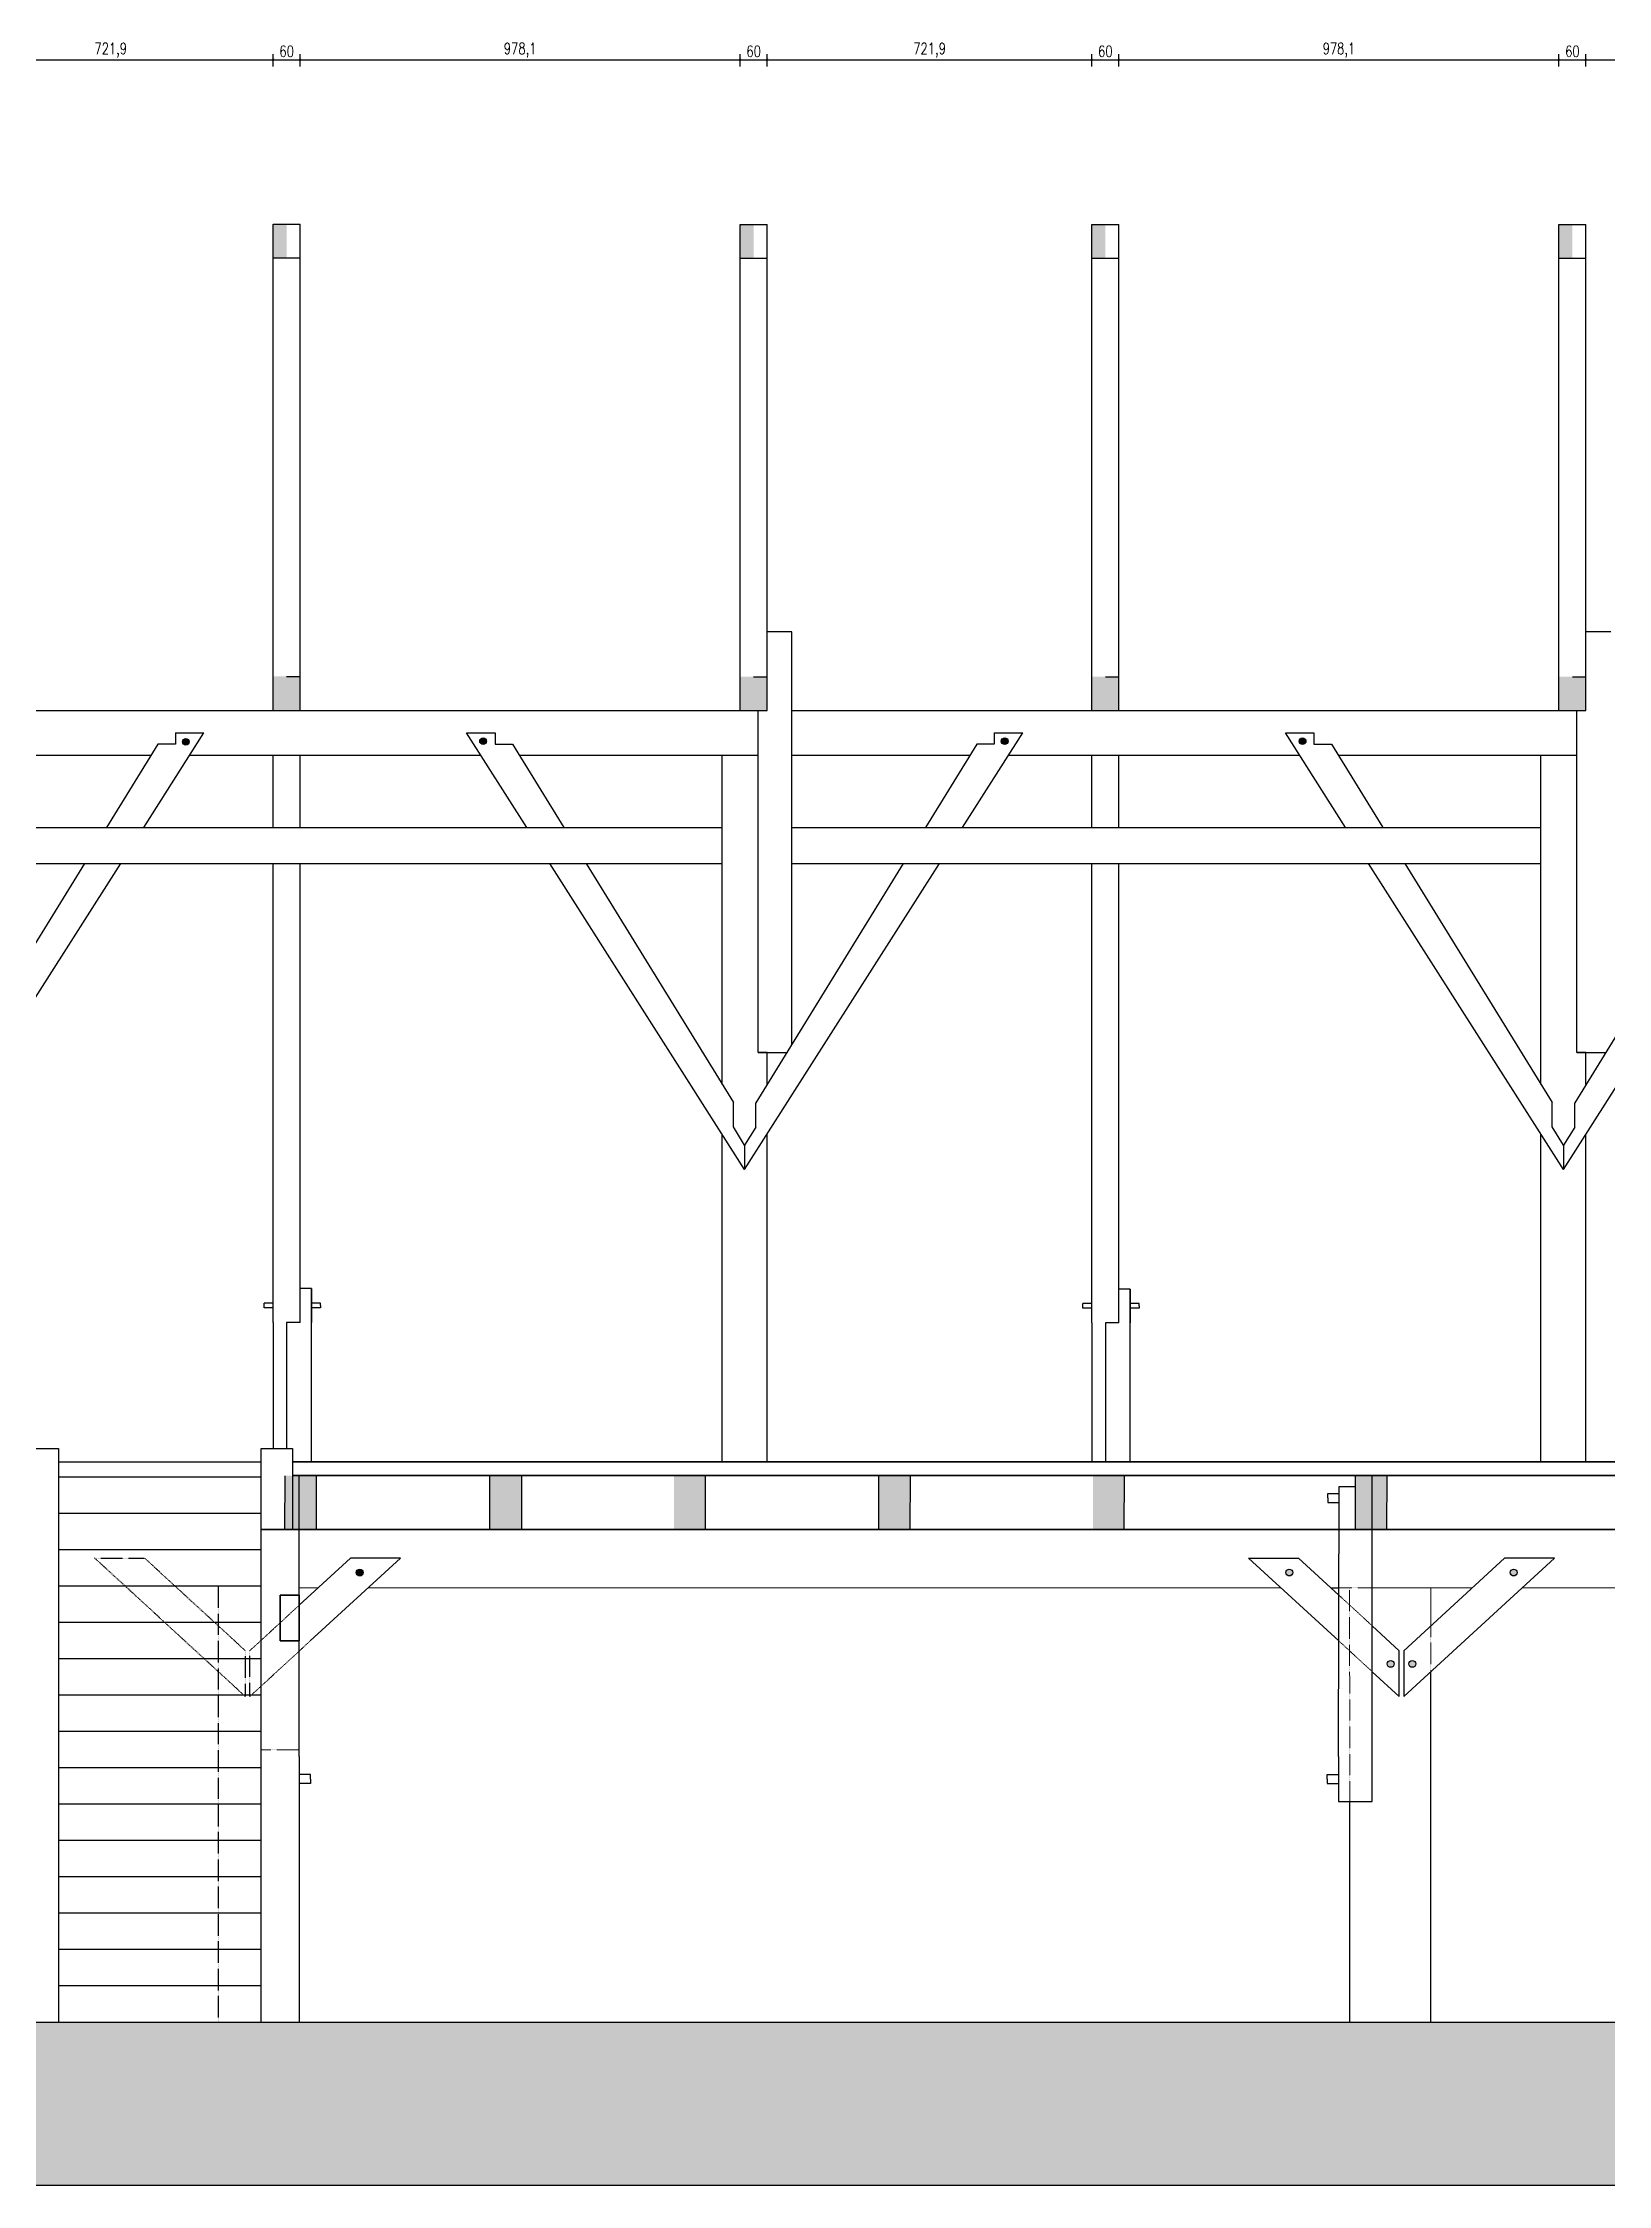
# Model space of a CAD drawing. Header units: millimetres. Extents: x -324080 to 120693, y -32448 to 53734.
# Drawn here: x -188997 to -185518, y -15434 to -10673 of the extents above; entities that cross this region are included whole.
import ezdxf

# ---------------------------------------------------------------- set-up
doc = ezdxf.new("R2010")
doc.units = ezdxf.units.MM
doc.linetypes.add('ACAD_ISO03W100', pattern=[30, 12, -18])
doc.layers.add('przekrój', color=6, linetype='Continuous', lineweight=50)
doc.layers.add('wymiary', color=253, linetype='Continuous', lineweight=5)
doc.styles.add('Opisowy', font='simplex.shx', dxfattribs={"width": 0.75, "height": 2.5})
doc.dimstyles.new('Opisowy', dxfattribs={"dimscale": 0, "dimtxt": 2.5, "dimasz": 0.5, "dimexe": 1.25, "dimexo": 0.625, "dimtad": 1, "dimdec": 1, "dimtxsty": 'Opisowy', "dimblk": 'ARCHTICK', "dimcen": 1, "dimadec": 0, "dimazin": 0, "dimtfac": 1, "dimtdec": 1, "dimtmove": 0, "dimatfit": 3, "dimfxl": 1.5, "dimfxlon": 1, "dimarcsym": 0})

# ---------------------------------------------------------------- blocks, each defined once
blk = doc.blocks.new('_ArchTick')
at = {"color": 0, "linetype": 'ByBlock', "const_width": 0.15}
blk.add_lwpolyline([(-0.5, -0.5), (0.5, 0.5)], dxfattribs=at)
blk = doc.blocks.new('*D1141')
at = {"layer": 'Defpoints', "color": 0, "transparency": 16777216}
for p in [(-188485.6, -10710.3), (-189207.5, -11076.6), (-188485.6, -11075.8)]:
    blk.add_point(p, dxfattribs=at)
at = {"layer": 'wymiary', "color": 0, "lineweight": -2, "transparency": 16777216}
for p, q in [((-189207.5, -10725.3), (-189207.5, -10697.8)), ((-189207.5, -10710.3), (-188485.6, -10710.3)), ((-188485.6, -10725.3), (-188485.6, -10697.8))]:
    blk.add_line(p, q, dxfattribs=at)
at = {"layer": 'wymiary', "color": 0, "lineweight": -2, "transparency": 16777216, "xscale": 5, "yscale": 5, "zscale": 5, "rotation": 180}
blk.add_blockref('_ArchTick', (-189207.5, -10710.3), dxfattribs=at)
at = {"layer": 'wymiary', "color": 0, "lineweight": -2, "transparency": 16777216, "xscale": 5, "yscale": 5, "zscale": 5}
blk.add_blockref('_ArchTick', (-188485.6, -10710.3), dxfattribs=at)
at = {"layer": 'wymiary', "color": 0, "transparency": 16777216, "insert": (-188846.5, -10689.1), "char_height": 25, "attachment_point": 5, "style": 'Opisowy'}
blk.add_mtext('721,9', dxfattribs=at)
blk = doc.blocks.new('*D1142')
at = {"layer": 'Defpoints', "color": 0, "transparency": 16777216}
for p in [(-188425.6, -10710.3), (-188485.6, -11075.8), (-188425.6, -11075.8)]:
    blk.add_point(p, dxfattribs=at)
at = {"layer": 'wymiary', "color": 0, "lineweight": -2, "transparency": 16777216}
for p, q in [((-188485.6, -10725.3), (-188485.6, -10697.8)), ((-188485.6, -10710.3), (-188425.6, -10710.3)), ((-188425.6, -10725.3), (-188425.6, -10697.8))]:
    blk.add_line(p, q, dxfattribs=at)
at = {"layer": 'wymiary', "color": 0, "lineweight": -2, "transparency": 16777216, "xscale": 5, "yscale": 5, "zscale": 5, "rotation": 180}
blk.add_blockref('_ArchTick', (-188485.6, -10710.3), dxfattribs=at)
at = {"layer": 'wymiary', "color": 0, "lineweight": -2, "transparency": 16777216, "xscale": 5, "yscale": 5, "zscale": 5}
blk.add_blockref('_ArchTick', (-188425.6, -10710.3), dxfattribs=at)
at = {"layer": 'wymiary', "color": 0, "transparency": 16777216, "insert": (-188455.6, -10691.5), "char_height": 25, "attachment_point": 5, "style": 'Opisowy'}
blk.add_mtext('60', dxfattribs=at)
blk = doc.blocks.new('*D1145')
at = {"layer": 'Defpoints', "color": 0, "transparency": 16777216}
for p in [(-187447.5, -10710.3), (-188425.6, -11075.8), (-187447.5, -11076.6)]:
    blk.add_point(p, dxfattribs=at)
at = {"layer": 'wymiary', "color": 0, "lineweight": -2, "transparency": 16777216}
for p, q in [((-188425.6, -10725.3), (-188425.6, -10697.8)), ((-188425.6, -10710.3), (-187447.5, -10710.3)), ((-187447.5, -10725.3), (-187447.5, -10697.8))]:
    blk.add_line(p, q, dxfattribs=at)
at = {"layer": 'wymiary', "color": 0, "lineweight": -2, "transparency": 16777216, "xscale": 5, "yscale": 5, "zscale": 5, "rotation": 180}
blk.add_blockref('_ArchTick', (-188425.6, -10710.3), dxfattribs=at)
at = {"layer": 'wymiary', "color": 0, "lineweight": -2, "transparency": 16777216, "xscale": 5, "yscale": 5, "zscale": 5}
blk.add_blockref('_ArchTick', (-187447.5, -10710.3), dxfattribs=at)
at = {"layer": 'wymiary', "color": 0, "transparency": 16777216, "insert": (-187936.5, -10689.1), "char_height": 25, "attachment_point": 5, "style": 'Opisowy'}
blk.add_mtext('978,1', dxfattribs=at)
blk = doc.blocks.new('*D1146')
at = {"layer": 'Defpoints', "color": 0, "transparency": 16777216}
for p in [(-187387.5, -10710.3), (-187447.5, -11076.6), (-187387.5, -11076.6)]:
    blk.add_point(p, dxfattribs=at)
at = {"layer": 'wymiary', "color": 0, "lineweight": -2, "transparency": 16777216}
for p, q in [((-187447.5, -10725.3), (-187447.5, -10697.8)), ((-187447.5, -10710.3), (-187387.5, -10710.3)), ((-187387.5, -10725.3), (-187387.5, -10697.8))]:
    blk.add_line(p, q, dxfattribs=at)
at = {"layer": 'wymiary', "color": 0, "lineweight": -2, "transparency": 16777216, "xscale": 5, "yscale": 5, "zscale": 5, "rotation": 180}
blk.add_blockref('_ArchTick', (-187447.5, -10710.3), dxfattribs=at)
at = {"layer": 'wymiary', "color": 0, "lineweight": -2, "transparency": 16777216, "xscale": 5, "yscale": 5, "zscale": 5}
blk.add_blockref('_ArchTick', (-187387.5, -10710.3), dxfattribs=at)
at = {"layer": 'wymiary', "color": 0, "transparency": 16777216, "insert": (-187417.5, -10691.5), "char_height": 25, "attachment_point": 5, "style": 'Opisowy'}
blk.add_mtext('60', dxfattribs=at)
blk = doc.blocks.new('*D1147')
at = {"layer": 'Defpoints', "color": 0, "transparency": 16777216}
for p in [(-186665.6, -10710.3), (-187387.5, -11076.6), (-186665.6, -11076.6)]:
    blk.add_point(p, dxfattribs=at)
at = {"layer": 'wymiary', "color": 0, "lineweight": -2, "transparency": 16777216}
for p, q in [((-187387.5, -10725.3), (-187387.5, -10697.8)), ((-187387.5, -10710.3), (-186665.6, -10710.3)), ((-186665.6, -10725.3), (-186665.6, -10697.8))]:
    blk.add_line(p, q, dxfattribs=at)
at = {"layer": 'wymiary', "color": 0, "lineweight": -2, "transparency": 16777216, "xscale": 5, "yscale": 5, "zscale": 5, "rotation": 180}
blk.add_blockref('_ArchTick', (-187387.5, -10710.3), dxfattribs=at)
at = {"layer": 'wymiary', "color": 0, "lineweight": -2, "transparency": 16777216, "xscale": 5, "yscale": 5, "zscale": 5}
blk.add_blockref('_ArchTick', (-186665.6, -10710.3), dxfattribs=at)
at = {"layer": 'wymiary', "color": 0, "transparency": 16777216, "insert": (-187026.5, -10689.1), "char_height": 25, "attachment_point": 5, "style": 'Opisowy'}
blk.add_mtext('721,9', dxfattribs=at)
blk = doc.blocks.new('*D1148')
at = {"layer": 'Defpoints', "color": 0, "transparency": 16777216}
for p in [(-186605.6, -10710.3), (-186665.6, -11076.6), (-186605.6, -11076.6)]:
    blk.add_point(p, dxfattribs=at)
at = {"layer": 'wymiary', "color": 0, "lineweight": -2, "transparency": 16777216}
for p, q in [((-186665.6, -10725.3), (-186665.6, -10697.8)), ((-186665.6, -10710.3), (-186605.6, -10710.3)), ((-186605.6, -10725.3), (-186605.6, -10697.8))]:
    blk.add_line(p, q, dxfattribs=at)
at = {"layer": 'wymiary', "color": 0, "lineweight": -2, "transparency": 16777216, "xscale": 5, "yscale": 5, "zscale": 5, "rotation": 180}
blk.add_blockref('_ArchTick', (-186665.6, -10710.3), dxfattribs=at)
at = {"layer": 'wymiary', "color": 0, "lineweight": -2, "transparency": 16777216, "xscale": 5, "yscale": 5, "zscale": 5}
blk.add_blockref('_ArchTick', (-186605.6, -10710.3), dxfattribs=at)
at = {"layer": 'wymiary', "color": 0, "transparency": 16777216, "insert": (-186635.6, -10691.5), "char_height": 25, "attachment_point": 5, "style": 'Opisowy'}
blk.add_mtext('60', dxfattribs=at)
blk = doc.blocks.new('*D1149')
at = {"layer": 'Defpoints', "color": 0, "transparency": 16777216}
for p in [(-185627.5, -10710.3), (-186605.6, -11076.6), (-185627.5, -11076.6)]:
    blk.add_point(p, dxfattribs=at)
at = {"layer": 'wymiary', "color": 0, "lineweight": -2, "transparency": 16777216}
for p, q in [((-186605.6, -10725.3), (-186605.6, -10697.8)), ((-186605.6, -10710.3), (-185627.5, -10710.3)), ((-185627.5, -10725.3), (-185627.5, -10697.8))]:
    blk.add_line(p, q, dxfattribs=at)
at = {"layer": 'wymiary', "color": 0, "lineweight": -2, "transparency": 16777216, "xscale": 5, "yscale": 5, "zscale": 5, "rotation": 180}
blk.add_blockref('_ArchTick', (-186605.6, -10710.3), dxfattribs=at)
at = {"layer": 'wymiary', "color": 0, "lineweight": -2, "transparency": 16777216, "xscale": 5, "yscale": 5, "zscale": 5}
blk.add_blockref('_ArchTick', (-185627.5, -10710.3), dxfattribs=at)
at = {"layer": 'wymiary', "color": 0, "transparency": 16777216, "insert": (-186116.5, -10689.1), "char_height": 25, "attachment_point": 5, "style": 'Opisowy'}
blk.add_mtext('978,1', dxfattribs=at)
blk = doc.blocks.new('*D1150')
at = {"layer": 'Defpoints', "color": 0, "transparency": 16777216}
for p in [(-185567.5, -10710.3), (-185627.5, -11076.6), (-185567.5, -11076.6)]:
    blk.add_point(p, dxfattribs=at)
at = {"layer": 'wymiary', "color": 0, "lineweight": -2, "transparency": 16777216}
for p, q in [((-185627.5, -10725.3), (-185627.5, -10697.8)), ((-185627.5, -10710.3), (-185567.5, -10710.3)), ((-185567.5, -10725.3), (-185567.5, -10697.8))]:
    blk.add_line(p, q, dxfattribs=at)
at = {"layer": 'wymiary', "color": 0, "lineweight": -2, "transparency": 16777216, "xscale": 5, "yscale": 5, "zscale": 5, "rotation": 180}
blk.add_blockref('_ArchTick', (-185627.5, -10710.3), dxfattribs=at)
at = {"layer": 'wymiary', "color": 0, "lineweight": -2, "transparency": 16777216, "xscale": 5, "yscale": 5, "zscale": 5}
blk.add_blockref('_ArchTick', (-185567.5, -10710.3), dxfattribs=at)
at = {"layer": 'wymiary', "color": 0, "transparency": 16777216, "insert": (-185597.5, -10691.5), "char_height": 25, "attachment_point": 5, "style": 'Opisowy'}
blk.add_mtext('60', dxfattribs=at)
blk = doc.blocks.new('*D1151')
at = {"layer": 'Defpoints', "color": 0, "transparency": 16777216}
for p in [(-184957.2, -10710.3), (-185567.5, -11076.6), (-184957.2, -11076.6)]:
    blk.add_point(p, dxfattribs=at)
at = {"layer": 'wymiary', "color": 0, "lineweight": -2, "transparency": 16777216}
for p, q in [((-185567.5, -10725.3), (-185567.5, -10697.8)), ((-185567.5, -10710.3), (-184957.2, -10710.3)), ((-184957.2, -10725.3), (-184957.2, -10697.8))]:
    blk.add_line(p, q, dxfattribs=at)
at = {"layer": 'wymiary', "color": 0, "lineweight": -2, "transparency": 16777216, "xscale": 5, "yscale": 5, "zscale": 5, "rotation": 180}
blk.add_blockref('_ArchTick', (-185567.5, -10710.3), dxfattribs=at)
at = {"layer": 'wymiary', "color": 0, "lineweight": -2, "transparency": 16777216, "xscale": 5, "yscale": 5, "zscale": 5}
blk.add_blockref('_ArchTick', (-184957.2, -10710.3), dxfattribs=at)
at = {"layer": 'wymiary', "color": 0, "transparency": 16777216, "insert": (-185262.3, -10689.1), "char_height": 25, "attachment_point": 5, "style": 'Opisowy'}
blk.add_mtext('610,3', dxfattribs=at)

msp = doc.modelspace()

# ---------------------------------------------------------------- hatches: boundary and pattern name
h = msp.add_hatch(color=256)
h.dxf.hatch_style = 1
h.paths.add_polyline_path([(-188455.6, -11075.79), (-188485.6, -11075.79), (-188485.6, -11150.79), (-188455.6, -11150.79)])
h = msp.add_hatch(color=256)
h.dxf.hatch_style = 1
h.paths.add_polyline_path([(-187417.46, -11076.59), (-187447.46, -11076.59), (-187447.46, -11151.59), (-187417.46, -11151.59)])
h = msp.add_hatch(color=256)
h.dxf.hatch_style = 1
h.paths.add_polyline_path([(-186635.6, -11076.59), (-186665.6, -11076.59), (-186665.6, -11151.59), (-186635.6, -11151.59)])
h = msp.add_hatch(color=256)
h.dxf.hatch_style = 1
h.paths.add_polyline_path([(-185597.46, -11076.59), (-185627.46, -11076.59), (-185627.46, -11151.59), (-185597.46, -11151.59)])
h = msp.add_hatch(color=256)
h.dxf.hatch_style = 1
h.paths.add_polyline_path([(-188425.6, -12080.79), (-188485.6, -12080.79), (-188485.6, -12155.79), (-188425.6, -12155.79)])
h = msp.add_hatch(color=256)
h.dxf.hatch_style = 1
h.paths.add_polyline_path([(-187387.46, -12081.59), (-187447.46, -12081.59), (-187447.46, -12156.59), (-187387.46, -12156.59)])
h = msp.add_hatch(color=256)
h.dxf.hatch_style = 1
h.paths.add_polyline_path([(-186605.6, -12081.59), (-186665.6, -12081.59), (-186665.6, -12156.59), (-186605.6, -12156.59)])
h = msp.add_hatch(color=256)
h.dxf.hatch_style = 1
h.paths.add_polyline_path([(-185567.46, -12081.59), (-185627.46, -12081.59), (-185627.46, -12156.59), (-185567.46, -12156.59)])
at = {"transparency": 33554687}
h = msp.add_hatch(color=256, dxfattribs=at)
h.dxf.hatch_style = 1
h.paths.add_polyline_path([(-188687.06, -12226.3, 1), (-188672.06, -12226.3, 1)])
h = msp.add_hatch(color=256, dxfattribs=at)
h.dxf.hatch_style = 1
h.paths.add_polyline_path([(-188026.37, -12224.78, 1), (-188011.37, -12224.78, 1)])
h = msp.add_hatch(color=256, dxfattribs=at)
h.dxf.hatch_style = 1
h.paths.add_polyline_path([(-186851.99, -12224.78, 1), (-186866.99, -12224.78, 1)])
h = msp.add_hatch(color=256, dxfattribs=at)
h.dxf.hatch_style = 1
h.paths.add_polyline_path([(-186189.82, -12224.78, 1), (-186204.82, -12224.78, 1)])
h = msp.add_hatch(color=256)
h.dxf.hatch_style = 1
h.paths.add_polyline_path([(-188389.88, -13857.5), (-188458.98, -13857.41), (-188459.21, -13976.59), (-188390.15, -13976.68)])
h = msp.add_hatch(color=256)
h.dxf.hatch_style = 1
h.paths.add_polyline_path([(-187933.62, -13857.17), (-188003.69, -13857.08), (-188003.77, -13976.59), (-187933.7, -13976.69)])
h = msp.add_hatch(color=256)
h.dxf.hatch_style = 1
h.paths.add_polyline_path([(-187525.34, -13857.5), (-187594.44, -13857.41), (-187594.67, -13976.59), (-187525.61, -13976.68)])
h = msp.add_hatch(color=256)
h.dxf.hatch_style = 1
h.paths.add_polyline_path([(-187068.98, -13857.06), (-187138.98, -13856.97), (-187139.25, -13976.59), (-187069.25, -13976.69)])
h = msp.add_hatch(color=256)
h.dxf.hatch_style = 1
h.paths.add_polyline_path([(-186594.08, -13857.5), (-186663.18, -13857.41), (-186663.41, -13976.59), (-186594.35, -13976.68)])
h = msp.add_hatch(color=256)
h.dxf.hatch_style = 1
h.paths.add_polyline_path([(-186009.5, -13856.68), (-186079.5, -13856.59), (-186079.77, -13976.31), (-186009.78, -13976.4)])
h = msp.add_hatch(color=256)
h.dxf.hatch_style = 1
h.paths.add_polyline_path([(-188285.65, -14072.6, -1), (-188300.65, -14072.6, -1)])
h = msp.add_hatch(color=256)
h.dxf.hatch_style = 1
h.paths.add_polyline_path([(-186008.99, -14275.7, 1), (-185993.99, -14275.7, 1)])
h.paths.add_polyline_path([(-186234.27, -14072.6, 1), (-186219.27, -14072.6, 1)])
h = msp.add_hatch(color=256)
h.dxf.hatch_style = 1
h.paths.add_polyline_path([(-185960.93, -14275.7, 1), (-185945.93, -14275.7, 1)])
h.paths.add_polyline_path([(-185735.65, -14072.6, 1), (-185720.65, -14072.6, 1)])
h = msp.add_hatch(dxfattribs=at)
h.set_pattern_fill('ANSI36', color=256, scale=15)
h.set_pattern_definition([(45, (20935.865, 1341.76), (25.25697, 92.608891), [119.0625, -23.8125, 0, -23.8125])])
h.paths.add_polyline_path([(-183909.04, -15252.84), (-183909.04, -15146.59), (-183909.04, -15071.59), (-193047.46, -15071.59), (-193047.46, -15250.34), (-193047.46, -15434.09), (-183909.04, -15434.09)])

# ---------------------------------------------------------------- linework, layer by layer
for p, q in [((-188485.6, -12155.79), (-188485.6, -11075.79)), ((-188485.6, -11075.79), (-188425.6, -11075.79)), ((-188425.6, -12155.79), (-188425.6, -11075.79)), ((-187447.46, -12156.59), (-187447.46, -11076.59)), ((-187447.46, -11076.59), (-187387.46, -11076.59)), ((-187387.46, -12156.59), (-187387.46, -11076.59)), ((-186665.6, -12156.59), (-186665.6, -11076.59)), ((-186665.6, -11076.59), (-186605.6, -11076.59)), ((-186605.6, -12156.59), (-186605.6, -11076.59)), ((-185627.46, -12156.59), (-185627.46, -11076.59)), ((-185627.46, -11076.59), (-185567.46, -11076.59)), ((-185567.46, -12156.59), (-185567.46, -11076.59)), ((-188485.6, -11150.79), (-188425.6, -11150.79)), ((-187447.46, -11151.59), (-187387.46, -11151.59)), ((-186665.6, -11151.59), (-186605.6, -11151.59)), ((-185627.46, -11151.59), (-185567.46, -11151.59)), ((-187332.46, -11981.59), (-187387.46, -11981.59)), ((-187332.46, -12898.35), (-187332.46, -11981.59)), ((-185512.46, -11981.59), (-185567.46, -11981.59)), ((-188455.6, -12080.79), (-188425.6, -12080.79)), ((-187417.46, -12081.59), (-187387.46, -12081.59)), ((-186635.6, -12081.59), (-186605.6, -12081.59)), ((-185597.46, -12081.59), (-185567.46, -12081.59)), ((-189152.46, -12156.59), (-187387.46, -12156.59)), ((-187407.46, -12916.59), (-187407.46, -12156.59)), ((-187332.46, -12156.59), (-185567.46, -12156.59)), ((-185587.46, -12916.59), (-185587.46, -12156.59)), ((-188741.74, -12231.59), (-188855.7, -12416.59)), ((-188773.15, -12416.59), (-188639.32, -12206.59)), ((-188702.83, -12231.59), (-188741.74, -12231.59)), ((-188702.83, -12206.59), (-188639.32, -12206.59)), ((-188702.83, -12206.59), (-188702.83, -12231.59)), ((-187921.77, -12416.59), (-188055.6, -12206.59)), ((-188055.6, -12206.59), (-187992.09, -12206.59)), ((-187992.09, -12206.59), (-187992.09, -12231.59)), ((-187992.09, -12231.59), (-187953.18, -12231.59)), ((-187953.18, -12231.59), (-187839.22, -12416.59)), ((-186921.74, -12231.59), (-187035.7, -12416.59)), ((-186953.15, -12416.59), (-186819.32, -12206.59)), ((-186882.83, -12231.59), (-186921.74, -12231.59)), ((-186882.83, -12206.59), (-186819.32, -12206.59)), ((-186882.83, -12206.59), (-186882.83, -12231.59)), ((-186101.77, -12416.59), (-186235.6, -12206.59)), ((-186235.6, -12206.59), (-186172.09, -12206.59)), ((-186172.09, -12206.59), (-186172.09, -12231.59)), ((-186172.09, -12231.59), (-186133.18, -12231.59)), ((-186133.18, -12231.59), (-186019.22, -12416.59)), ((-188757.14, -12256.59), (-189152.46, -12256.59)), ((-188023.74, -12256.59), (-188671.19, -12256.59)), ((-188485.6, -12415.79), (-188485.6, -12255.79)), ((-188425.6, -12415.79), (-188425.6, -12255.79)), ((-187487.46, -12256.59), (-187937.78, -12256.59)), ((-187407.46, -12256.59), (-187487.46, -12256.59)), ((-187487.46, -12987.63), (-187487.46, -12256.59)), ((-186937.14, -12256.59), (-187332.46, -12256.59)), ((-186203.74, -12256.59), (-186851.19, -12256.59)), ((-186665.6, -12416.59), (-186665.6, -12256.59)), ((-186605.6, -12416.59), (-186605.6, -12256.59)), ((-185667.46, -12256.59), (-186117.78, -12256.59)), ((-185587.46, -12256.59), (-185667.46, -12256.59)), ((-185667.46, -12987.63), (-185667.46, -12256.59)), ((-189152.46, -12416.59), (-187487.46, -12416.59)), ((-187332.46, -12416.59), (-185667.46, -12416.59)), ((-189257.46, -13176.59), (-188824.13, -12496.59)), ((-188904.98, -12496.59), (-189232.47, -13028.23)), ((-189152.46, -12496.59), (-187487.46, -12496.59)), ((-188485.6, -13516.6), (-188485.6, -12495.79)), ((-188425.6, -13305.52), (-188425.6, -12495.79)), ((-187437.46, -13176.59), (-187870.79, -12496.59)), ((-187789.94, -12496.59), (-187462.47, -13028.21)), ((-187437.46, -13176.59), (-187004.13, -12496.59)), ((-187084.98, -12496.59), (-187412.47, -13028.23)), ((-187332.46, -12496.59), (-185667.46, -12496.59)), ((-186665.6, -13517.4), (-186665.6, -12496.59)), ((-186605.6, -13306.32), (-186605.6, -12496.59)), ((-185617.46, -13176.59), (-186050.79, -12496.59)), ((-185969.94, -12496.59), (-185642.47, -13028.21)), ((-185617.46, -13176.59), (-185184.13, -12496.59)), ((-185264.98, -12496.59), (-185592.47, -13028.23)), ((-187387.46, -12916.59), (-187407.46, -12916.59)), ((-187407.46, -12916.59), (-187343.7, -12916.59)), ((-187387.46, -12987.63), (-187387.46, -12916.59)), ((-187387.46, -12916.59), (-187343.7, -12916.59)), ((-185567.46, -12916.59), (-185587.46, -12916.59)), ((-185587.46, -12916.59), (-185523.7, -12916.59)), ((-185567.46, -12987.63), (-185567.46, -12916.59)), ((-185567.46, -12916.59), (-185523.7, -12916.59)), ((-187462.47, -13082.13), (-187462.47, -13028.21)), ((-187412.47, -13082.78), (-187412.47, -13028.23)), ((-185642.47, -13082.13), (-185642.47, -13028.21)), ((-185592.47, -13082.78), (-185592.47, -13028.23)), ((-187437.47, -13122.68), (-187462.47, -13082.13)), ((-187412.47, -13082.78), (-187437.47, -13122.68)), ((-185617.47, -13122.68), (-185642.47, -13082.13)), ((-185592.47, -13082.78), (-185617.47, -13122.68)), ((-187487.46, -13826.59), (-187487.46, -13098.13)), ((-187437.47, -13122.68), (-187437.46, -13176.59)), ((-187387.46, -13826.59), (-187387.46, -13098.13)), ((-185667.46, -13826.59), (-185667.46, -13098.13)), ((-185617.47, -13122.68), (-185617.46, -13176.59)), ((-185567.46, -13826.59), (-185567.46, -13098.13)), ((-188425.6, -13516.6), (-188425.6, -13305.52)), ((-186605.6, -13517.4), (-186605.6, -13306.32)), ((-188485.6, -13474.1), (-188505.6, -13474.1)), ((-188505.6, -13484.1), (-188505.6, -13474.1)), ((-188400.6, -13441.6), (-188425.6, -13441.6)), ((-188400.6, -13826.59), (-188400.6, -13441.6)), ((-188400.6, -13441.6), (-188400.6, -13516.6)), ((-188380.6, -13474.1), (-188400.6, -13474.1)), ((-188380.6, -13479.1), (-188380.6, -13474.1)), ((-186580.6, -13442.4), (-186605.6, -13442.4)), ((-186580.6, -13826.59), (-186580.6, -13442.4)), ((-186580.6, -13442.4), (-186580.6, -13517.4)), ((-188485.6, -13484.1), (-188505.6, -13484.1)), ((-188485.6, -13516.6), (-188485.6, -13796.59)), ((-188425.6, -13516.6), (-188455.6, -13516.6)), ((-188455.6, -13516.6), (-188455.6, -13796.59)), ((-188380.6, -13484.1), (-188400.6, -13484.1)), ((-188380.6, -13479.1), (-188380.6, -13484.1)), ((-186665.6, -13474.9), (-186685.6, -13474.9)), ((-186685.6, -13484.9), (-186685.6, -13474.9)), ((-186665.6, -13484.9), (-186685.6, -13484.9)), ((-186665.6, -13517.4), (-186665.6, -13826.59)), ((-186605.6, -13517.4), (-186635.6, -13517.4)), ((-186635.6, -13517.4), (-186635.6, -13826.59)), ((-186560.6, -13474.9), (-186580.6, -13474.9)), ((-186560.6, -13484.9), (-186580.6, -13484.9)), ((-186560.6, -13479.9), (-186560.6, -13474.9)), ((-186560.6, -13479.9), (-186560.6, -13484.9)), ((-189032.46, -13796.59), (-188962.46, -13796.59)), ((-188962.46, -13796.59), (-188962.46, -15071.59)), ((-188512.46, -13976.59), (-188512.46, -13796.59)), ((-188512.46, -13796.59), (-188442.46, -13796.59)), ((-188442.46, -13796.59), (-188442.46, -13976.59)), ((-188962.46, -13826.59), (-188512.46, -13826.59)), ((-188427.46, -14122.74), (-188427.46, -13856.59)), ((-188389.93, -13881.66), (-188390.15, -13881.66)), ((-186141.33, -13906.59), (-186141.33, -13896.59)), ((-186141.33, -13896.59), (-186116.31, -13896.64)), ((-186117.46, -14481.59), (-186116.28, -13881.59)), ((-186116.28, -13881.59), (-186079.77, -13881.66)), ((-186042.46, -14581.59), (-186042.46, -13856.59)), ((-186141.33, -13906.59), (-186141.33, -13916.59)), ((-186141.33, -13916.59), (-186116.35, -13916.64)), ((-188512.46, -15071.59), (-188512.46, -13976.59)), ((-188427.46, -14145.07), (-188313.58, -14040.4)), ((-188402.97, -14224.42), (-188202.65, -14040.3)), ((-188202.65, -14040.3), (-188313.58, -14040.4)), ((-186116.96, -14224.42), (-186317.28, -14040.3)), ((-186317.28, -14040.3), (-186206.34, -14040.4)), ((-186116.76, -14122.74), (-186206.34, -14040.4)), ((-185972.46, -14348.04), (-185637.65, -14040.3)), ((-185972.46, -14246.17), (-185748.58, -14040.4)), ((-185637.65, -14040.3), (-185748.58, -14040.4)), ((-186134.32, -14106.59), (-186116.72, -14106.54)), ((-188427.46, -14481.59), (-188427.46, -14224.42)), ((-185982.46, -14246.17), (-186042.46, -14191.02)), ((-185982.46, -14348.04), (-185982.46, -14246.17)), ((-185972.46, -14246.17), (-185972.46, -14348.04)), ((-185982.46, -14348.04), (-186042.46, -14292.89)), ((-185912.46, -15071.59), (-185912.46, -14292.89)), ((-188427.46, -14481.59), (-188427.46, -15071.59)), ((-188402.46, -14521.59), (-188427.46, -14521.59)), ((-188402.46, -14531.59), (-188402.46, -14521.59)), ((-186142.46, -14531.59), (-186142.46, -14521.59)), ((-186142.46, -14521.59), (-186117.46, -14521.59)), ((-186117.46, -14481.59), (-186117.46, -14581.59)), ((-188402.46, -14541.59), (-188427.46, -14541.59)), ((-188402.46, -14531.59), (-188402.46, -14541.59)), ((-186142.46, -14531.59), (-186142.46, -14541.59)), ((-186142.46, -14541.59), (-186117.46, -14541.59)), ((-186117.46, -14581.59), (-186042.46, -14581.59)), ((-186092.46, -15071.59), (-186092.46, -14581.59)), ((-193147.46, -15071.59), (-183809.04, -15071.59)), ((-186092.46, -15071.59), (-185912.46, -15071.59)), ((-193329.96, -15434.09), (-183759.04, -15434.09))]:
    msp.add_line(p, q)
at = {"lineweight": 50}
for p, q in [((-188442.46, -13826.59), (-183809.04, -13826.59)), ((-188442.46, -13856.59), (-183809.04, -13856.59)), ((-188512.46, -13976.59), (-183809.04, -13976.59))]:
    msp.add_line(p, q, dxfattribs=at)
at = {"lineweight": 25}
for p, q in [((-188512.46, -13860.34), (-188962.46, -13860.34)), ((-188512.46, -13941.09), (-188962.46, -13941.09)), ((-188512.46, -14021.84), (-188962.46, -14021.84)), ((-188512.46, -14102.59), (-188962.46, -14102.59)), ((-188512.46, -14183.34), (-188962.46, -14183.34)), ((-188512.46, -14264.09), (-188962.46, -14264.09)), ((-188512.46, -14344.84), (-188962.46, -14344.84)), ((-188512.46, -14425.59), (-188962.46, -14425.59)), ((-188512.46, -14506.34), (-188962.46, -14506.34)), ((-188512.46, -14587.09), (-188962.46, -14587.09)), ((-188512.46, -14667.84), (-188962.46, -14667.84)), ((-188512.46, -14748.59), (-188962.46, -14748.59)), ((-188512.46, -14829.34), (-188962.46, -14829.34)), ((-188512.46, -14910.09), (-188962.46, -14910.09)), ((-188512.46, -14990.84), (-188962.46, -14990.84))]:
    msp.add_line(p, q, dxfattribs=at)
at = {"linetype": 'Continuous', "lineweight": 25, "ltscale": 0.1}
for p, q in [((-188459.21, -13976.59), (-188458.98, -13857.41)), ((-188389.88, -13857.5), (-188390.15, -13976.68)), ((-188003.77, -13976.59), (-188003.69, -13857.08)), ((-187933.62, -13857.17), (-187933.7, -13976.69)), ((-187525.34, -13857.5), (-187525.61, -13976.68)), ((-187139.25, -13976.59), (-187138.98, -13856.97)), ((-187069.25, -13976.69), (-187068.98, -13857.06)), ((-186594.08, -13857.5), (-186594.35, -13976.68)), ((-186079.77, -13976.31), (-186079.5, -13856.59)), ((-186009.78, -13976.4), (-186009.5, -13856.68))]:
    msp.add_line(p, q, dxfattribs=at)
at = {"linetype": 'ACAD_ISO03W100', "ltscale": 0.05}
for p, q in [((-188547.46, -14348.04), (-188882.28, -14040.3)), ((-188882.28, -14040.3), (-188771.34, -14040.4)), ((-188547.46, -14246.17), (-188771.34, -14040.4)), ((-188607.46, -14102.59), (-188607.46, -15071.59)), ((-188537.46, -14246.17), (-188477.46, -14191.02)), ((-188547.46, -14246.17), (-188547.46, -14348.04)), ((-188537.46, -14348.04), (-188537.46, -14246.17)), ((-188537.46, -14348.04), (-188477.46, -14292.89))]:
    msp.add_line(p, q, dxfattribs=at)
at = {"lineweight": 20}
for p, q in [((-188427.46, -14106.58), (-188385.59, -14106.58)), ((-188274.77, -14106.59), (-186245.16, -14106.59)), ((-186042.46, -14106.59), (-185820.6, -14106.59)), ((-185912.46, -14191.02), (-185912.46, -14106.59)), ((-185709.77, -14106.59), (-183909.04, -14106.59))]:
    msp.add_line(p, q, dxfattribs=at)
at = {"linetype": 'ACAD_ISO03W100', "lineweight": 20, "ltscale": 0.05}
for p, q in [((-186116.76, -14122.74), (-186042.46, -14191.02)), ((-186116.72, -14106.54), (-186042.46, -14106.54)), ((-186092.46, -14581.59), (-186092.79, -14106.59)), ((-188427.46, -14145.07), (-188477.46, -14191.02)), ((-188402.97, -14224.42), (-188477.46, -14292.89)), ((-186116.96, -14224.42), (-186042.46, -14292.89)), ((-185912.46, -14292.89), (-185912.46, -14191.02)), ((-188427.46, -14466.59), (-188512.46, -14466.59))]:
    msp.add_line(p, q, dxfattribs=at)
for centre in [(-188679.56, -12226.3), (-188018.87, -12224.78), (-186859.49, -12224.78), (-186197.32, -12224.78), (-188293.15, -14072.6), (-186226.77, -14072.6), (-185728.15, -14072.6), (-186001.49, -14275.7), (-185953.43, -14275.7)]:
    msp.add_circle(centre, 7.5)
at = {"layer": 'przekrój'}
for p, q in [((-188427.46, -14122.74), (-188469.96, -14122.74)), ((-188469.96, -14122.74), (-188469.96, -14224.42)), ((-188427.46, -14122.74), (-188427.46, -14224.42)), ((-188427.46, -14224.42), (-188469.96, -14224.42))]:
    msp.add_line(p, q, dxfattribs=at)

# ---------------------------------------------------------------- dimensions: what is measured, and where the dimension line sits
at = {"layer": 'wymiary'}
for base, p1, p2, picture, middle in [((-188485.6, -10710.26), (-189207.46, -11076.59), (-188485.6, -11075.79), '*D1141', (-188846.53, -10689.13)), ((-188425.6, -10710.26), (-188485.6, -11075.79), (-188425.6, -11075.79), '*D1142', (-188455.6, -10691.51)), ((-187447.46, -10710.26), (-188425.6, -11075.79), (-187447.46, -11076.59), '*D1145', (-187936.53, -10689.13)), ((-187387.46, -10710.26), (-187447.46, -11076.59), (-187387.46, -11076.59), '*D1146', (-187417.46, -10691.51)), ((-186605.6, -10710.26), (-186665.6, -11076.59), (-186605.6, -11076.59), '*D1148', (-186635.6, -10691.51)), ((-185627.46, -10710.26), (-186605.6, -11076.59), (-185627.46, -11076.59), '*D1149', (-186116.53, -10689.13)), ((-185567.46, -10710.26), (-185627.46, -11076.59), (-185567.46, -11076.59), '*D1150', (-185597.46, -10691.51))]:
    dim = msp.add_linear_dim(base=base, p1=p1, p2=p2, dimstyle='Opisowy', dxfattribs=at)
    dim.commit()
    dim.dimension.update_dxf_attribs({"geometry": picture, "text_midpoint": middle})
for base, p1, p2, picture, middle in [((-186665.6, -10710.26), (-187387.46, -11076.59), (-186665.6, -11076.59), '*D1147', (-187026.53, -10689.13)), ((-184957.18, -10710.26), (-185567.46, -11076.59), (-184957.18, -11076.59), '*D1151', (-185262.32, -10689.13))]:
    dim = msp.add_linear_dim(base=base, p1=p1, p2=p2, dimstyle='Opisowy', override={"dimtmove": 2}, dxfattribs=at)
    dim.commit()
    dim.dimension.update_dxf_attribs({"geometry": picture, "text_midpoint": middle})

doc.saveas('drawing.dxf')
